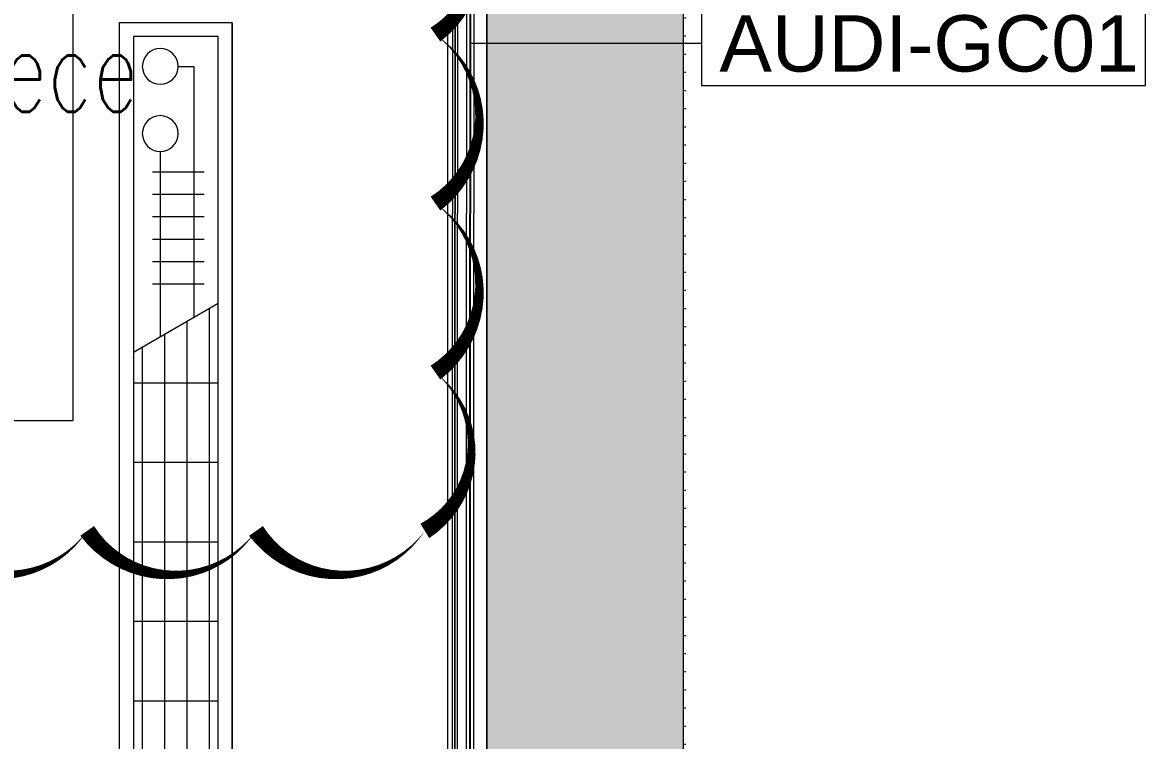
# Model space of a CAD drawing. Extents: x -2050 to 29725, y -1777 to 6820.
# Drawn here: x 4705 to 4904.6, y 917.5 to 1045 of the extents above; entities that cross this region are included whole.
import ezdxf
from ezdxf.enums import TextEntityAlignment as Align

# ---------------------------------------------------------------- set-up
doc = ezdxf.new("R2010")
doc.units = 0
doc.header["$LTSCALE"] = 25
doc.header["$MEASUREMENT"] = 0
doc.linetypes.add('DOT2', pattern=[0.125, 0, -0.125])
doc.layers.get('0').update_dxf_attribs({"color": 9, "lineweight": 9})
for name, color, linetype, lineweight in [('05', 9, 'Continuous', 9), ('06D', 9, 'Continuous', 9), ('09', 9, 'Continuous', 9), ('10', 9, 'Continuous', 9), ('15', 9, 'Continuous', 9), ('20', 9, 'DOT2', 9), ('22', 8, 'Continuous', 9), ('32', 9, 'Continuous', 9), ('40', 9, 'Continuous', 9), ('40B', 9, 'Continuous', 9), ('E-ANAHTAR', 7, 'Continuous', 30), ('E-YAZI', 7, 'Continuous', 30)]:
    doc.layers.add(name, color=color, linetype=linetype, lineweight=lineweight)
doc.styles.add('Arial', font='arial.ttf', dxfattribs={"height": 2.5})
doc.styles.add('E-YAZI', font='txttw.shx')

# ---------------------------------------------------------------- blocks, each defined once
blk = doc.blocks.new('p-audi-presentation')
blk.add_lwpolyline([(0, 10), (0, 0), (260, 0), (260, 50), (0, 50), (0, 40)])
blk = doc.blocks.new('p-konvektor_audi')
for p, q in [((250, 89.48), (0, 89.47)), ((250, 89.47), (0, 89.48)), ((250, 69.47), (250, 89.47)), ((129.56, 71.95), (129.56, 86.99)), ((143.68, 71.95), (143.68, 86.98)), ((157.8, 71.95), (157.8, 86.98)), ((171.92, 71.94), (171.92, 86.98)), ((186.04, 71.94), (186.04, 86.98)), ((191.48, 71.95), (200.19, 86.99)), ((199.29, 85.44), (2.49, 85.42)), ((203.55, 84.5), (203.55, 75.36)), ((207.52, 84.5), (207.52, 75.36)), ((211.5, 84.5), (211.5, 75.36)), ((215.48, 84.5), (215.48, 75.36)), ((219.45, 84.5), (219.45, 75.36)), ((223.43, 84.5), (223.43, 75.36)), ((242.21, 82.69), (197.7, 82.69)), ((242.21, 79.91), (242.21, 82.69)), ((196.99, 81.46), (2.49, 81.45)), ((194.68, 77.48), (2.49, 77.47)), ((227.1, 76.72), (194.25, 76.73)), ((192.38, 73.51), (2.49, 73.49)), ((0, 69.47), (250, 69.47))]:
    blk.add_line(p, q)
for points in [[(250, 89.47), (0, 89.47), (0, 69.47), (250, 69.47)], [(247.51, 86.99), (247.51, 71.95), (2.49, 71.95), (2.49, 86.99)]]:
    blk.add_lwpolyline(points, close=True)
for centre in [(230.28, 76.72), (242.21, 76.72)]:
    blk.add_circle(centre, 3.18)
blk = doc.blocks.new('0_wallno')
blk.add_lwpolyline([(-7.84, 1.5), (7.942, 1.5), (7.942, -1.5), (-7.84, -1.5)], close=True)
blk.add_lwpolyline([(7.942, 0), (16.132, 0)])
at = {"style": 'Arial'}
blk.add_attdef('GENISLIK', text='', height=2, dxfattribs=at).set_placement((8.442, 0), align=Align.BOTTOM_LEFT)
blk.add_attdef('DUVARNO', text='', height=2, dxfattribs=at).set_placement((0, 0), align=Align.MIDDLE_CENTER)
blk.add_attdef('YUKSEKLIK', text='', height=2, dxfattribs=at).set_placement((8.442, -0.5), align=Align.TOP_LEFT)
blk = doc.blocks.new('*U304')
at = {"layer": '15'}
for p, q in [((-1.47, -18.95), (-72.96, -18.95)), ((-1.47, -19.35), (-72.96, -19.35)), ((-1.47, -19.42), (-72.96, -19.42)), ((-1.47, -19.82), (-72.96, -19.82)), ((1.47, -18.95), (160.04, -18.95)), ((1.47, -19.35), (160.04, -19.35)), ((1.47, -19.42), (160.04, -19.42)), ((1.47, -19.82), (160.04, -19.82)), ((-1.47, -21.42), (-72.96, -21.42)), ((1.47, -21.42), (160.04, -21.42)), ((-1.47, -22.02), (-72.96, -22.02)), ((-1.47, -22.1), (-72.96, -22.1)), ((-1.47, -22.7), (-72.96, -22.7)), ((1.47, -22.02), (160.04, -22.02)), ((1.47, -22.1), (160.04, -22.1)), ((1.47, -22.7), (160.04, -22.7))]:
    blk.add_line(p, q, dxfattribs=at)
blk = doc.blocks.new('p-zemin kat')
at = {"layer": '09'}
h = blk.add_hatch(dxfattribs=at)
h.set_pattern_fill('SQUARE', color=252, scale=20, style=0)
h.paths.add_polyline_path([(4025.5, 285), (4822.5, 285), (4822.5, 2034.32), (4787.5, 2034.32), (4787.5, 320), (4025.5, 320)])
at = {"layer": '06D'}
blk.add_lwpolyline([(4025.5, 320), (4787.5, 320), (4787.5, 2034.62)], dxfattribs=at)
blk.add_lwpolyline([(4025.5, 285), (4822.5, 285), (4822.5, 2034.32), (4787.5, 2034.32), (4787.5, 320), (4025.5, 320), (4025.5, 285)], close=True, dxfattribs=at)
at = {"layer": '20'}
blk.add_lwpolyline([(1719.56, 284.7), (4822.79, 284.7), (4822.79, 2034.32)], dxfattribs=at)
at = {"layer": '40'}
blk.add_lwpolyline([(1851.16, 326.92), (3319.5, 326.92), (3319.5, 343), (3280.52, 343), (3280.5, 427), (3319.5, 427), (3319.5, 570), (4025.5, 570), (4025.5, 427), (4064.5, 427), (4064.5, 343), (3980.5, 343), (3980.5, 326.92), (4680.5, 326.92), (4680.5, 427), (4780.58, 427), (4780.58, 1901.49, 0.054196), (4273.07, 1999.31), (4278.59, 2070.68, 0.306949), (1935.27, 740.05), (1999.45, 708.36, 0.043245), (1856.49, 345)], format="xyb", close=True, dxfattribs=at)
at = {"layer": '40B'}
blk.add_lwpolyline([(3364.5, 343), (3319.5, 343), (3319.5, 320), (1719.67, 320), (1719.67, 326.92), (1719.56, 328.25, -0.047611), (1885.58, 764.59), (1935.27, 740.05, -0.306949), (4278.59, 2070.68), (4283.12, 2125.91, -0.05155), (4780.05, 2034.32), (4787.5, 2034.32), (4787.5, 320), (4025.5, 320), (4025.5, 570), (3319.5, 570), (3319.5, 427), (3364.5, 427), (3364.5, 343)], format="xyb", close=True, dxfattribs=at)
at = {"layer": '10', "rotation": 90}
for p in [(4762.5, 1084), (4762.5, 851)]:
    blk.add_blockref('*U304', p, dxfattribs=at)

msp = doc.modelspace()

# ---------------------------------------------------------------- linework, layer by layer
at = {"layer": 'E-ANAHTAR'}
msp.add_lwpolyline([(4778.4, 1132.8, 0, 3, -0.520567), (4778.4, 1102.8, 0, 3, -0.520567), (4778.4, 1072.8, 0, 3, -0.520567), (4778.4, 1042.8, 0, 3, -0.520567), (4778.4, 1012.8, 0, 3, -0.520567), (4778.4, 982.8, 0, 3, -0.520567), (4776.51, 954.69, 0, 3, -0.520567), (4746.51, 954.69, 0, 3, -0.520567), (4716.51, 954.69, 0, 3, -0.520567), (4686.51, 954.69, 0, 3, -0.520567)], format="xyseb", dxfattribs=at)

# ---------------------------------------------------------------- block references
at = {"layer": '05', "rotation": 270}
msp.add_blockref('p-audi-presentation', (4664, 1234.28), dxfattribs=at)
at = {"layer": '10'}
msp.add_blockref('p-zemin kat', (0, 0), dxfattribs=at)
at = {"layer": '22'}
ref = msp.add_blockref('0_wallno', (4865.38, 1041.25), dxfattribs=dict(at, xscale=-5, yscale=5, zscale=5))
ref.add_attrib('DUVARNO', 'AUDI-GC01', dxfattribs={"layer": '0', "height": 10, "style": 'Arial'}).set_placement((4866.12, 1041.25), align=Align.MIDDLE_CENTER)
at = {"layer": '32', "xscale": -1, "rotation": 270}
msp.add_blockref('p-konvektor_audi', (4652.77, 794.96), dxfattribs=at)

# ---------------------------------------------------------------- texts
at = {"layer": 'E-YAZI', "color": 3, "style": 'E-YAZI', "width": 0.7}
msp.add_text('Döseme kutusu icerisinde sadece', height=15, dxfattribs=at).set_placement((4487.57, 1029.12))

doc.saveas('drawing.dxf')
